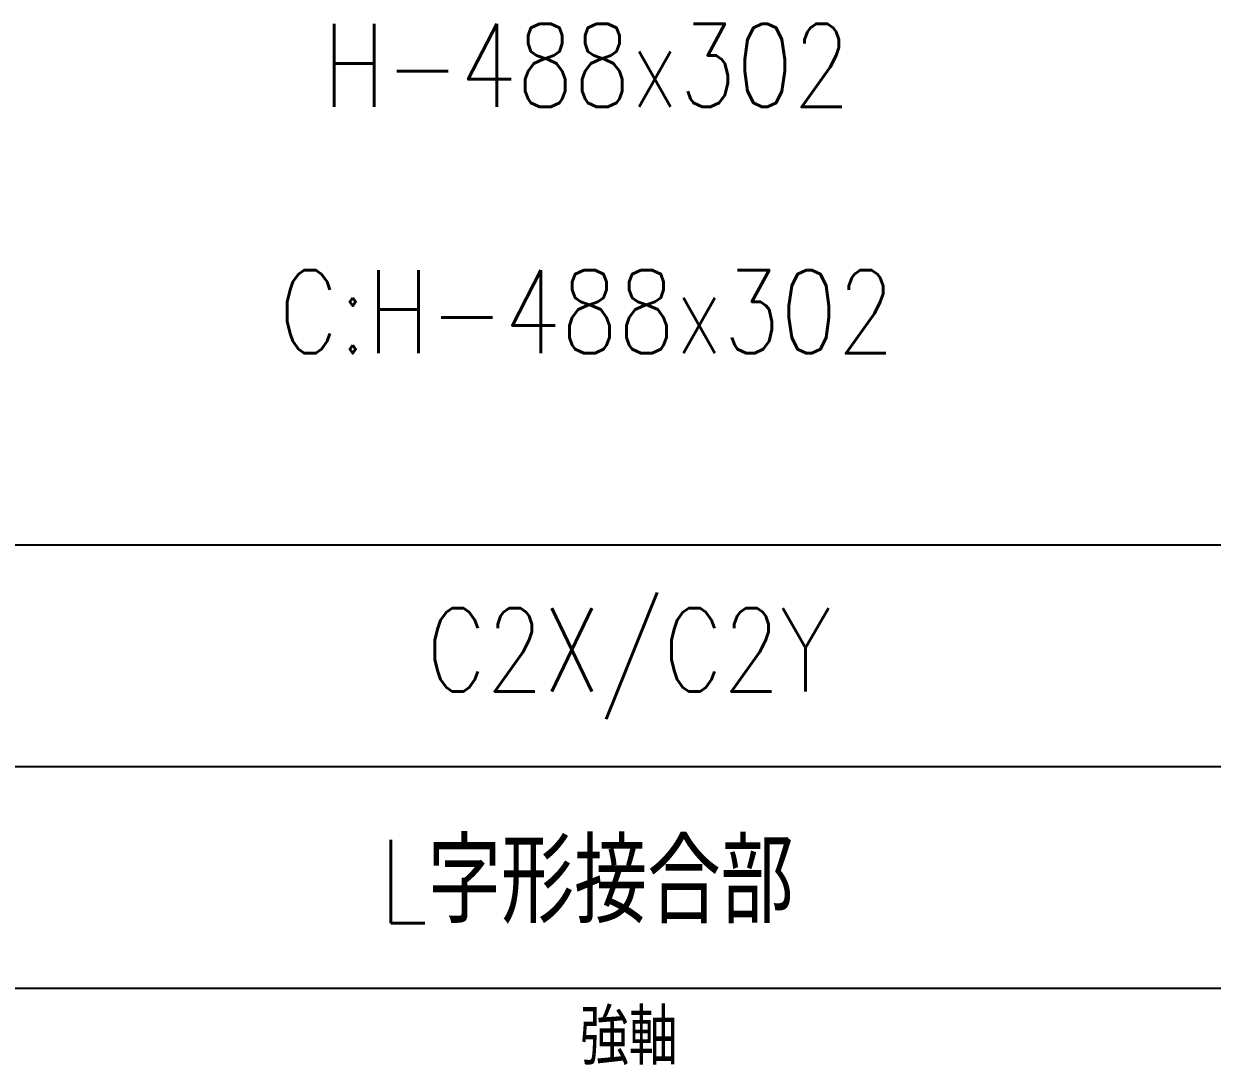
# Model space of a CAD drawing. Extents: x -668440 to 1010955, y -1678500 to 210463.
# Drawn here: x -329025 to -309731, y -883628 to -866718 of the extents above; entities that cross this region are included whole.
import ezdxf
from ezdxf.enums import TextEntityAlignment as Align

# ---------------------------------------------------------------- set-up
doc = ezdxf.new("R2010")
doc.units = 0
doc.header["$MEASUREMENT"] = 0
doc.layers.get('0').update_dxf_attribs({"color": 3, "linetype": 'CONTINUOUS'})
doc.layers.get('Defpoints').update_dxf_attribs({"color": 251, "linetype": 'CONTINUOUS'})
doc.layers.add('_1-1_L-CL', color=3, linetype='CONTINUOUS')
doc.layers.add('_1-B_TXT1', color=3, linetype='CONTINUOUS')
doc.styles.add('S020', font='simplex.shx', dxfattribs={"width": 0.8, "height": 100, "bigfont": 'extfont2.shx'})

# ---------------------------------------------------------------- blocks, each defined once
blk = doc.blocks.new('剛接合部C1Y')
at = {"layer": '_1-1_L-CL'}
for p, q in [((-202033.16853, -392142.59222), (-195947.01678, -392142.59222)), ((-202033.16853, -392142.59222), (-195947.01678, -392142.59222)), ((-202033.16853, -392502.59222), (-195947.01678, -392502.59222)), ((-202033.16853, -392862.59222), (-195947.01678, -392862.59222))]:
    blk.add_line(p, q, dxfattribs=at)
at = {"layer": 'Defpoints'}
blk.add_line((-233913.84825, -392142.59222), (-194214.20716, -392142.59222), dxfattribs=at)
at = {"layer": '_1-1_L-CL', "style": 'S020', "width": 0.8}
blk.add_text('C2X/C2Y', height=135, dxfattribs=at).set_placement((-198990.09265, -392322.59222), align=Align.MIDDLE)
at = {"layer": '_1-B_TXT1', "style": 'S020', "width": 0.8}
for s, p in [('H-488x302', (-199058.70327, -391364.00791)), ('C:H-488x302', (-199058.70327, -391763.88797)), ('L字形接合部', (-199058.70327, -392682.59222))]:
    blk.add_text(s, height=135, dxfattribs=at).set_placement(p, align=Align.MIDDLE)
blk.add_text('強軸', height=90, dxfattribs=at).set_placement((-198990.09265, -393013.51949), align=Align.BOTTOM_CENTER)

msp = doc.modelspace()

# ---------------------------------------------------------------- block references
at = {"xscale": 10, "yscale": 10, "zscale": 10}
msp.add_blockref('剛接合部C1Y', (1670698.6842, 3046247.35843, 5600), dxfattribs=at)

doc.saveas('drawing.dxf')
